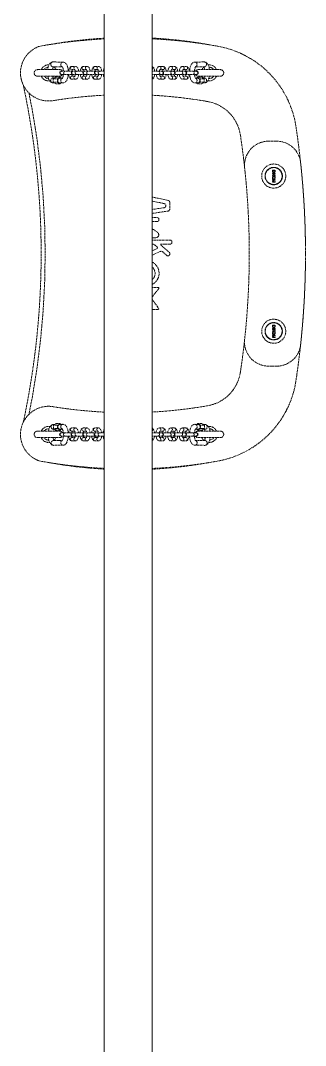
# Model space of a CAD drawing. Header units: millimetres. Extents: x -4972 to 3553, y -2855 to 2029.
# Drawn here: x -181 to 173, y -164 to 1112 of the extents above; entities that cross this region are included whole.
import ezdxf

# ---------------------------------------------------------------- set-up
doc = ezdxf.new("R2010")
doc.units = ezdxf.units.MM
doc.linetypes.add('HIDDEN', pattern=[1.905, 1.27, -0.635])
doc.layers.add('DIKOM_ОБЪЕКТ', color=7, linetype='Continuous')

msp = doc.modelspace()

# ---------------------------------------------------------------- linework, layer by layer
at = {"layer": 'DIKOM_ОБЪЕКТ', "color": 7, "linetype": 'HIDDEN', "lineweight": 15}
for p, q in [((-77.468, 1531.953), (-77.468, -1188)), ((-77.468, -1188), (-77.468, 1531.953)), ((-17.468, -1188), (-17.468, 1531.953)), ((-17.468, 1531.953), (-17.468, -1188)), ((-128.577, 1060.405), (-141.077, 1060.573)), ((47.404, 1060.573), (35.494, 1060.405)), ((-132.493, 1050.977), (-160.493, 1050.977)), ((-141.158, 1054.573), (-129.31, 1054.415)), ((-130.192, 1048.977), (-130.592, 1048.977)), ((-125.884, 1048.977), (-130.192, 1048.977)), ((-116.233, 1048.977), (-125.884, 1048.977)), ((-113.105, 1054.977), (-117.412, 1054.977)), ((-117.412, 1050.977), (-113.648, 1050.977)), ((-115.833, 1048.977), (-116.233, 1048.977)), ((-111.525, 1048.977), (-115.833, 1048.977)), ((-101.874, 1048.977), (-111.525, 1048.977)), ((-98.745, 1054.977), (-103.053, 1054.977)), ((-103.053, 1050.977), (-99.289, 1050.977)), ((-101.474, 1048.977), (-101.874, 1048.977)), ((-97.166, 1048.977), (-101.474, 1048.977)), ((-87.514, 1048.977), (-97.166, 1048.977)), ((-84.386, 1054.977), (-88.694, 1054.977)), ((-88.694, 1050.977), (-84.929, 1050.977)), ((-87.115, 1048.977), (-87.514, 1048.977)), ((-82.807, 1048.977), (-87.115, 1048.977)), ((-77.468, 1048.977), (-82.807, 1048.977)), ((-9.981, 1048.977), (-17.468, 1048.977)), ((-5.673, 1048.977), (-9.981, 1048.977)), ((-4.093, 1054.977), (-8.401, 1054.977)), ((-7.854, 1050.977), (-4.093, 1050.977)), ((-5.273, 1048.977), (-5.673, 1048.977)), ((4.379, 1048.977), (-5.273, 1048.977)), ((8.686, 1048.977), (4.379, 1048.977)), ((10.266, 1054.977), (5.958, 1054.977)), ((6.505, 1050.977), (10.266, 1050.977)), ((9.086, 1048.977), (8.686, 1048.977)), ((18.738, 1048.977), (9.086, 1048.977)), ((23.046, 1048.977), (18.738, 1048.977)), ((24.625, 1054.977), (20.317, 1054.977)), ((20.864, 1050.977), (24.625, 1050.977)), ((23.445, 1048.977), (23.046, 1048.977)), ((33.097, 1048.977), (23.445, 1048.977)), ((37.405, 1048.977), (33.097, 1048.977)), ((36.32, 1054.416), (47.488, 1054.573)), ((37.805, 1048.977), (37.405, 1048.977)), ((67.507, 1050.977), (39.507, 1050.977)), ((-160.493, 1042.977), (-132.493, 1042.977)), ((-141.223, 1042.505), (-140.781, 1042.977)), ((-141.2, 1034.574), (-139.177, 1034.546)), ((-139.095, 1040.546), (-141.12, 1040.573)), ((-140.721, 1039.538), (-140.73, 1035.512)), ((-135.583, 1035.443), (-140.73, 1035.512)), ((-140.73, 1035.512), (-137.492, 1033.498)), ((-137.475, 1041.55), (-140.721, 1039.538)), ((-135.574, 1039.469), (-140.721, 1039.538)), ((-132.345, 1033.429), (-137.492, 1033.498)), ((-137.475, 1041.55), (-132.328, 1041.481)), ((-135.574, 1039.469), (-135.583, 1035.443)), ((-135.583, 1035.443), (-132.345, 1033.429)), ((-132.328, 1041.481), (-135.574, 1039.469)), ((-132.377, 1034.455), (-128.7, 1034.406)), ((-132.345, 1033.429), (-130.725, 1034.433)), ((-130.643, 1040.433), (-132.328, 1041.481)), ((-129.306, 1040.415), (-132.296, 1040.455)), ((-130.592, 1044.977), (-130.192, 1044.977)), ((-130.192, 1044.977), (-125.884, 1044.977)), ((-125.884, 1044.977), (-116.233, 1044.977)), ((-113.651, 1042.977), (-117.412, 1042.977)), ((-117.412, 1038.977), (-113.105, 1038.977)), ((-116.233, 1044.977), (-115.833, 1044.977)), ((-115.833, 1044.977), (-111.525, 1044.977)), ((-111.525, 1044.977), (-101.874, 1044.977)), ((-99.292, 1042.977), (-103.053, 1042.977)), ((-103.053, 1038.977), (-98.745, 1038.977)), ((-101.874, 1044.977), (-101.474, 1044.977)), ((-101.474, 1044.977), (-97.166, 1044.977)), ((-97.166, 1044.977), (-87.514, 1044.977)), ((-84.933, 1042.977), (-88.694, 1042.977)), ((-88.694, 1038.977), (-84.386, 1038.977)), ((-87.514, 1044.977), (-87.115, 1044.977)), ((-87.115, 1044.977), (-82.807, 1044.977)), ((-82.807, 1044.977), (-77.468, 1044.977)), ((-17.468, 1044.977), (-9.981, 1044.977)), ((-9.981, 1044.977), (-5.673, 1044.977)), ((-8.401, 1038.977), (-4.093, 1038.977)), ((-4.093, 1042.977), (-7.858, 1042.977)), ((-5.673, 1044.977), (-5.273, 1044.977)), ((-5.273, 1044.977), (4.379, 1044.977)), ((-4.093, 1042.977), (-4.034, 1042.976)), ((4.379, 1044.977), (8.686, 1044.977)), ((5.958, 1038.977), (10.266, 1038.977)), ((10.266, 1042.977), (6.501, 1042.977)), ((8.686, 1044.977), (9.086, 1044.977)), ((9.086, 1044.977), (18.738, 1044.977)), ((10.266, 1042.977), (10.325, 1042.976)), ((18.738, 1044.977), (23.046, 1044.977)), ((20.317, 1038.977), (24.625, 1038.977)), ((24.625, 1042.977), (20.86, 1042.977)), ((23.046, 1044.977), (23.445, 1044.977)), ((23.445, 1044.977), (33.097, 1044.977)), ((24.625, 1042.977), (24.685, 1042.976)), ((33.097, 1044.977), (37.405, 1044.977)), ((35.607, 1034.406), (39.109, 1034.455)), ((39.025, 1040.455), (36.302, 1040.416)), ((39.062, 1041.481), (37.36, 1040.431)), ((37.405, 1044.977), (37.805, 1044.977)), ((37.446, 1034.432), (39.073, 1033.429)), ((43.965, 1041.55), (39.062, 1041.481)), ((42.33, 1039.467), (39.062, 1041.481)), ((39.073, 1033.429), (42.336, 1035.441)), ((39.073, 1033.429), (43.977, 1033.498)), ((39.507, 1042.977), (67.507, 1042.977)), ((42.33, 1039.467), (47.234, 1039.536)), ((42.336, 1035.441), (42.33, 1039.467)), ((42.336, 1035.441), (47.239, 1035.51)), ((47.234, 1039.536), (43.965, 1041.55)), ((43.977, 1033.498), (47.239, 1035.51)), ((47.432, 1040.573), (45.592, 1040.547)), ((45.679, 1034.548), (47.516, 1034.574)), ((47.239, 1035.51), (47.234, 1039.536)), ((52.925, 1040.069), (53.507, 1039.977)), ((137.453, 961.948), (127.413, 961.948)), ((132.166, 926.076), (135.666, 926.076)), ((132.166, 924.81), (132.166, 926.076)), ((132.166, 922.031), (132.166, 922.486)), ((132.166, 922.486), (135.666, 922.486)), ((135.666, 922.031), (132.166, 922.031)), ((132.166, 920.758), (132.166, 921.213)), ((132.166, 921.213), (135.666, 921.213)), ((133.394, 920.758), (132.166, 920.758)), ((132.166, 918.292), (132.166, 918.906)), ((132.576, 924.854), (132.576, 925.622)), ((132.576, 925.622), (135.257, 925.622)), ((135.666, 920.758), (133.992, 920.758)), ((135.257, 925.622), (135.257, 924.869)), ((135.666, 926.076), (135.666, 924.862)), ((135.666, 922.486), (135.666, 922.031)), ((135.666, 921.213), (135.666, 920.758)), ((135.666, 918.966), (135.666, 918.327)), ((132.166, 914.122), (135.666, 914.122)), ((132.166, 913.667), (132.166, 914.122)), ((135.142, 913.667), (132.166, 913.667)), ((132.166, 912.677), (135.142, 913.653)), ((132.166, 912.219), (132.166, 912.677)), ((135.093, 911.222), (132.166, 912.219)), ((132.166, 911.213), (135.093, 911.213)), ((132.166, 910.758), (132.166, 911.213)), ((135.666, 910.758), (132.166, 910.758)), ((132.672, 912.427), (132.672, 912.417)), ((135.666, 913.414), (133.19, 912.587)), ((133.232, 912.23), (135.666, 911.389)), ((135.093, 911.213), (135.093, 911.222)), ((135.142, 913.653), (135.142, 913.667)), ((135.666, 914.122), (135.666, 913.414)), ((135.666, 911.389), (135.666, 910.758)), ((-17.468, 892.405), (2.399, 888.2)), ((-2.522, 884.275), (-17.468, 887.397)), ((4.318, 885.795), (4.318, 877.321)), ((-17.468, 876.974), (-2.542, 879.164)), ((2.379, 875.02), (-17.468, 872.034)), ((-17.468, 866.803), (-11.151, 866.803)), ((-11.151, 861.882), (-17.468, 861.882)), ((-9.183, 864.834), (-9.183, 863.85)), ((-17.468, 852.912), (-11.063, 848.621)), ((-9.426, 845.557), (-9.426, 844.613)), ((-13.346, 841.807), (-17.468, 841.807)), ((-17.468, 838.74), (4.986, 838.74)), ((-11.508, 830.273), (-14.125, 832.531)), ((-6.598, 832.531), (3.954, 823.339)), ((4.986, 833.818), (-6.118, 833.818)), ((6.953, 836.772), (6.953, 835.787)), ((-17.468, 825.42), (-11.795, 828.136)), ((-7.732, 824.628), (-17.468, 819.966)), ((0.739, 819.616), (-4.465, 824.19)), ((4.156, 820.561), (3.514, 819.816)), ((-17.468, 779.982), (-10.09, 779.982)), ((-9.345, 778.441), (-17.468, 768.23)), ((-17.468, 764.884), (-9.544, 754.014)), ((-10.351, 752.423), (-17.468, 752.423)), ((132.166, 732.895), (135.666, 732.895)), ((132.166, 731.628), (132.166, 732.895)), ((132.166, 728.85), (132.166, 729.304)), ((132.166, 729.304), (135.666, 729.304)), ((135.666, 728.85), (132.166, 728.85)), ((132.166, 727.577), (132.166, 728.032)), ((132.166, 728.032), (135.666, 728.032)), ((133.394, 727.577), (132.166, 727.577)), ((132.576, 731.673), (132.576, 732.441)), ((132.576, 732.441), (135.257, 732.441)), ((135.666, 727.577), (133.992, 727.577)), ((135.257, 732.441), (135.257, 731.688)), ((135.666, 732.895), (135.666, 731.681)), ((135.666, 729.304), (135.666, 728.85)), ((135.666, 728.032), (135.666, 727.577)), ((132.166, 725.111), (132.166, 725.725)), ((132.166, 720.941), (135.666, 720.941)), ((132.166, 720.486), (132.166, 720.941)), ((135.142, 720.486), (132.166, 720.486)), ((132.166, 719.496), (135.142, 720.472)), ((132.166, 719.037), (132.166, 719.496)), ((135.093, 718.041), (132.166, 719.037)), ((132.166, 718.032), (135.093, 718.032)), ((132.166, 717.577), (132.166, 718.032)), ((135.666, 717.577), (132.166, 717.577)), ((132.672, 719.245), (132.672, 719.236)), ((135.666, 720.233), (133.19, 719.405)), ((133.232, 719.049), (135.666, 718.208)), ((135.093, 718.032), (135.093, 718.041)), ((135.142, 720.472), (135.142, 720.486)), ((135.666, 725.785), (135.666, 725.145)), ((135.666, 720.941), (135.666, 720.233)), ((135.666, 718.208), (135.666, 717.577)), ((127.413, 682.005), (137.453, 682.005)), ((-132.493, 600.977), (-160.493, 600.977)), ((-138.665, 609.405), (-140.503, 609.38)), ((-140.418, 603.38), (-138.579, 603.406)), ((-136.963, 610.455), (-140.226, 608.443)), ((-135.322, 608.512), (-140.226, 608.443)), ((-140.226, 608.443), (-140.22, 604.418)), ((-135.317, 604.486), (-140.22, 604.418)), ((-140.22, 604.418), (-136.952, 602.403)), ((-132.06, 610.524), (-136.963, 610.455)), ((-136.952, 602.403), (-132.048, 602.472)), ((-132.06, 610.524), (-135.322, 608.512)), ((-135.322, 608.512), (-135.317, 604.486)), ((-135.317, 604.486), (-132.048, 602.472)), ((-128.593, 609.547), (-132.096, 609.498)), ((-130.433, 609.521), (-132.06, 610.524)), ((-132.048, 602.472), (-130.346, 603.522)), ((-132.012, 603.498), (-129.289, 603.537)), ((-117.612, 600.977), (-117.671, 600.978)), ((-113.304, 604.977), (-117.612, 604.977)), ((-117.612, 600.977), (-113.847, 600.977)), ((-103.253, 600.977), (-103.312, 600.978)), ((-98.945, 604.977), (-103.253, 604.977)), ((-103.253, 600.977), (-99.488, 600.977)), ((-88.893, 600.977), (-88.953, 600.978)), ((-84.586, 604.977), (-88.893, 604.977)), ((-88.893, 600.977), (-85.129, 600.977)), ((-4.293, 604.977), (-8.6, 604.977)), ((-8.054, 600.977), (-4.293, 600.977)), ((10.066, 604.977), (5.759, 604.977)), ((6.305, 600.977), (10.066, 600.977)), ((24.426, 604.977), (20.118, 604.977)), ((20.664, 600.977), (24.426, 600.977)), ((39.39, 609.498), (35.714, 609.547)), ((36.32, 603.538), (39.31, 603.498)), ((37.656, 603.52), (39.341, 602.472)), ((39.358, 610.524), (37.738, 609.52)), ((39.341, 602.472), (42.588, 604.484)), ((44.488, 602.403), (39.341, 602.472)), ((42.596, 608.51), (39.358, 610.524)), ((39.358, 610.524), (44.505, 610.455)), ((67.507, 600.977), (39.507, 600.977)), ((42.588, 604.484), (42.596, 608.51)), ((42.588, 604.484), (47.735, 604.415)), ((42.596, 608.51), (47.743, 608.441)), ((44.488, 602.403), (47.735, 604.415)), ((47.743, 608.441), (44.505, 610.455)), ((46.108, 603.407), (48.133, 603.38)), ((48.214, 609.38), (46.19, 609.407)), ((47.735, 604.415), (47.743, 608.441)), ((-160.493, 592.977), (-132.493, 592.977)), ((-146.493, 589.977), (-146.251, 590.015)), ((-129.307, 589.537), (-140.475, 589.38)), ((-130.391, 598.977), (-130.791, 598.977)), ((-130.791, 594.977), (-130.391, 594.977)), ((-126.084, 598.977), (-130.391, 598.977)), ((-130.391, 594.977), (-126.084, 594.977)), ((-116.432, 598.977), (-126.084, 598.977)), ((-126.084, 594.977), (-116.432, 594.977)), ((-113.851, 592.977), (-117.612, 592.977)), ((-117.612, 588.977), (-113.304, 588.977)), ((-116.032, 598.977), (-116.432, 598.977)), ((-116.432, 594.977), (-116.032, 594.977)), ((-111.724, 598.977), (-116.032, 598.977)), ((-116.032, 594.977), (-111.724, 594.977)), ((-102.073, 598.977), (-111.724, 598.977)), ((-111.724, 594.977), (-102.073, 594.977)), ((-99.491, 592.977), (-103.253, 592.977)), ((-103.253, 588.977), (-98.945, 588.977)), ((-101.673, 598.977), (-102.073, 598.977)), ((-102.073, 594.977), (-101.673, 594.977)), ((-97.365, 598.977), (-101.673, 598.977)), ((-101.673, 594.977), (-97.365, 594.977)), ((-87.714, 598.977), (-97.365, 598.977)), ((-97.365, 594.977), (-87.714, 594.977)), ((-85.132, 592.977), (-88.893, 592.977)), ((-88.893, 588.977), (-84.586, 588.977)), ((-87.314, 598.977), (-87.714, 598.977)), ((-87.714, 594.977), (-87.314, 594.977)), ((-83.006, 598.977), (-87.314, 598.977)), ((-87.314, 594.977), (-83.006, 594.977)), ((-77.468, 598.977), (-83.006, 598.977)), ((-83.006, 594.977), (-77.468, 594.977)), ((-10.18, 598.977), (-17.468, 598.977)), ((-17.468, 594.977), (-10.18, 594.977)), ((-5.872, 598.977), (-10.18, 598.977)), ((-10.18, 594.977), (-5.872, 594.977)), ((-8.6, 588.977), (-4.293, 588.977)), ((-4.293, 592.977), (-8.057, 592.977)), ((-5.472, 598.977), (-5.872, 598.977)), ((-5.872, 594.977), (-5.472, 594.977)), ((4.179, 598.977), (-5.472, 598.977)), ((-5.472, 594.977), (4.179, 594.977)), ((8.487, 598.977), (4.179, 598.977)), ((4.179, 594.977), (8.487, 594.977)), ((5.759, 588.977), (10.066, 588.977)), ((10.066, 592.977), (6.302, 592.977)), ((8.887, 598.977), (8.487, 598.977)), ((8.487, 594.977), (8.887, 594.977)), ((18.538, 598.977), (8.887, 598.977)), ((8.887, 594.977), (18.538, 594.977)), ((22.846, 598.977), (18.538, 598.977)), ((18.538, 594.977), (22.846, 594.977)), ((20.118, 588.977), (24.426, 588.977)), ((24.426, 592.977), (20.661, 592.977)), ((23.246, 598.977), (22.846, 598.977)), ((22.846, 594.977), (23.246, 594.977)), ((32.898, 598.977), (23.246, 598.977)), ((23.246, 594.977), (32.898, 594.977)), ((37.205, 598.977), (32.898, 598.977)), ((32.898, 594.977), (37.205, 594.977)), ((48.171, 589.38), (36.323, 589.539)), ((37.605, 598.977), (37.205, 598.977)), ((37.205, 594.977), (37.605, 594.977)), ((39.507, 592.977), (67.507, 592.977)), ((47.794, 592.977), (48.446, 592.282)), ((-140.39, 583.38), (-128.481, 583.548)), ((35.591, 583.548), (48.09, 583.38))]:
    msp.add_line(p, q, dxfattribs=at)
at = {"layer": 'DIKOM_ОБЪЕКТ', "color": 7, "linetype": 'HIDDEN', "lineweight": 15, "flags": 128}
for points in [[(-141.077, 1060.573), (-142.161, 1060.451), (-143.204, 1060.06), (-144.116, 1059.453), (-144.93, 1058.637), (-145.678, 1057.562), (-146.364, 1056.163), (-146.936, 1054.493), (-147.357, 1052.692), (-147.612, 1050.977)], [(-122.019, 1048.977), (-122.076, 1050.017), (-122.309, 1051.901), (-122.671, 1053.694), (-123.17, 1055.371), (-123.834, 1056.92), (-124.731, 1058.332), (-125.6, 1059.24), (-126.552, 1059.884), (-127.594, 1060.28), (-128.577, 1060.405)], [(35.494, 1060.405), (34.4, 1060.246), (33.399, 1059.828), (32.53, 1059.205), (31.756, 1058.377), (31.043, 1057.286), (30.387, 1055.858), (29.85, 1054.172), (29.459, 1052.366), (29.201, 1050.481), (29.098, 1048.977)], [(53.761, 1050.977), (53.611, 1052.191), (53.258, 1053.967), (52.773, 1055.627), (52.128, 1057.16), (51.351, 1058.426), (50.516, 1059.346), (49.6, 1060.005), (48.587, 1060.422), (47.404, 1060.573)], [(-129.47, 1054.656), (-129.485, 1054.667), (-129.36, 1054.504), (-129.124, 1054.085), (-128.834, 1053.389), (-128.537, 1052.417), (-128.275, 1051.199), (-128.081, 1049.789), (-128.026, 1048.977)], [(-117.412, 1054.977), (-118.306, 1054.83), (-119.071, 1054.443), (-119.706, 1053.877), (-120.264, 1053.103), (-120.768, 1052.029), (-121.173, 1050.672), (-121.43, 1049.208), (-121.448, 1048.977)], [(-113.768, 1051.187), (-113.777, 1051.192), (-113.647, 1050.976), (-113.449, 1050.502), (-113.239, 1049.759), (-113.1, 1048.977)], [(-109.071, 1048.977), (-109.098, 1049.295), (-109.354, 1050.714), (-109.746, 1052.023), (-110.32, 1053.213), (-110.957, 1054.033), (-111.67, 1054.585), (-112.49, 1054.908), (-113.105, 1054.977)], [(-103.053, 1054.977), (-103.947, 1054.83), (-104.712, 1054.443), (-105.347, 1053.877), (-105.905, 1053.103), (-106.409, 1052.029), (-106.814, 1050.672), (-107.071, 1049.208), (-107.089, 1048.977)], [(-99.409, 1051.187), (-99.418, 1051.192), (-99.288, 1050.976), (-99.09, 1050.502), (-98.88, 1049.759), (-98.741, 1048.977)], [(-94.712, 1048.977), (-94.739, 1049.295), (-94.995, 1050.714), (-95.387, 1052.023), (-95.961, 1053.213), (-96.598, 1054.033), (-97.311, 1054.585), (-98.131, 1054.908), (-98.745, 1054.977)], [(-88.694, 1054.977), (-89.588, 1054.83), (-90.353, 1054.443), (-90.988, 1053.877), (-91.545, 1053.103), (-92.05, 1052.029), (-92.454, 1050.672), (-92.711, 1049.208), (-92.73, 1048.977)], [(-85.05, 1051.187), (-85.059, 1051.192), (-84.929, 1050.976), (-84.731, 1050.502), (-84.52, 1049.759), (-84.382, 1048.977)], [(-80.353, 1048.977), (-80.38, 1049.295), (-80.636, 1050.714), (-81.028, 1052.023), (-81.601, 1053.213), (-82.239, 1054.033), (-82.951, 1054.585), (-83.772, 1054.908), (-84.386, 1054.977)], [(-14.419, 1048.977), (-14.446, 1049.295), (-14.702, 1050.714), (-15.094, 1052.023), (-15.668, 1053.213), (-16.305, 1054.033), (-17.018, 1054.585), (-17.468, 1054.762)], [(-8.401, 1054.977), (-9.295, 1054.83), (-10.06, 1054.443), (-10.695, 1053.877), (-11.252, 1053.103), (-11.757, 1052.029), (-12.161, 1050.672), (-12.418, 1049.208), (-12.437, 1048.977)], [(-8.403, 1048.977), (-8.27, 1049.747), (-8.036, 1050.56), (-7.837, 1051.017), (-7.72, 1051.203), (-7.734, 1051.192)], [(-0.06, 1048.977), (-0.087, 1049.295), (-0.343, 1050.714), (-0.735, 1052.023), (-1.308, 1053.213), (-1.946, 1054.033), (-2.658, 1054.585), (-3.479, 1054.908), (-4.093, 1054.977)], [(5.958, 1054.977), (5.064, 1054.83), (4.3, 1054.443), (3.664, 1053.877), (3.107, 1053.103), (2.602, 1052.029), (2.198, 1050.672), (1.941, 1049.208), (1.922, 1048.977)], [(5.956, 1048.977), (6.089, 1049.747), (6.324, 1050.56), (6.522, 1051.017), (6.639, 1051.203), (6.625, 1051.192)], [(14.3, 1048.977), (14.272, 1049.295), (14.016, 1050.714), (13.624, 1052.023), (13.051, 1053.213), (12.413, 1054.033), (11.701, 1054.585), (10.88, 1054.908), (10.266, 1054.977)], [(20.317, 1054.977), (19.423, 1054.83), (18.659, 1054.443), (18.023, 1053.877), (17.466, 1053.103), (16.961, 1052.029), (16.557, 1050.672), (16.3, 1049.208), (16.281, 1048.977)], [(20.315, 1048.977), (20.449, 1049.747), (20.683, 1050.56), (20.881, 1051.017), (20.999, 1051.203), (20.985, 1051.192)], [(28.659, 1048.977), (28.631, 1049.295), (28.376, 1050.714), (27.983, 1052.023), (27.41, 1053.213), (26.772, 1054.033), (26.06, 1054.585), (25.239, 1054.908), (24.625, 1054.977)], [(35.106, 1048.977), (35.124, 1049.362), (35.293, 1050.857), (35.541, 1052.193), (35.844, 1053.298), (36.157, 1054.11), (36.388, 1054.545), (36.511, 1054.716), (36.497, 1054.705)], [(-147.448, 1042.977), (-147.107, 1041.285), (-146.607, 1039.608), (-145.944, 1038.059), (-145.047, 1036.647), (-144.177, 1035.739), (-143.226, 1035.094), (-142.184, 1034.699), (-141.2, 1034.574)], [(-128.092, 1044.977), (-128.271, 1043.651), (-128.546, 1042.372), (-128.868, 1041.339), (-129.157, 1040.67), (-129.386, 1040.278), (-129.494, 1040.142), (-129.482, 1040.15)], [(-128.7, 1034.406), (-127.617, 1034.528), (-126.573, 1034.919), (-125.662, 1035.525), (-124.848, 1036.342), (-124.1, 1037.417), (-123.414, 1038.816), (-122.842, 1040.486), (-122.421, 1042.287), (-122.14, 1044.174), (-122.078, 1044.977)], [(-121.446, 1044.977), (-121.419, 1044.659), (-121.163, 1043.239), (-120.771, 1041.93), (-120.197, 1040.74), (-119.56, 1039.921), (-118.847, 1039.368), (-118.027, 1039.045), (-117.412, 1038.977)], [(-113.103, 1044.977), (-113.236, 1044.206), (-113.47, 1043.393), (-113.669, 1042.937), (-113.786, 1042.75), (-113.772, 1042.761)], [(-113.105, 1038.977), (-112.211, 1039.123), (-111.446, 1039.51), (-110.811, 1040.076), (-110.253, 1040.85), (-109.749, 1041.924), (-109.344, 1043.282), (-109.087, 1044.745), (-109.069, 1044.977)], [(-107.087, 1044.977), (-107.059, 1044.659), (-106.804, 1043.239), (-106.412, 1041.93), (-105.838, 1040.74), (-105.2, 1039.921), (-104.488, 1039.368), (-103.668, 1039.045), (-103.053, 1038.977)], [(-98.743, 1044.977), (-98.877, 1044.206), (-99.111, 1043.393), (-99.31, 1042.937), (-99.427, 1042.75), (-99.413, 1042.761)], [(-98.745, 1038.977), (-97.852, 1039.123), (-97.087, 1039.51), (-96.451, 1040.076), (-95.894, 1040.85), (-95.389, 1041.924), (-94.985, 1043.282), (-94.728, 1044.745), (-94.709, 1044.977)], [(-92.728, 1044.977), (-92.7, 1044.659), (-92.445, 1043.239), (-92.052, 1041.93), (-91.479, 1040.74), (-90.841, 1039.921), (-90.129, 1039.368), (-89.308, 1039.045), (-88.694, 1038.977)], [(-84.384, 1044.977), (-84.518, 1044.206), (-84.752, 1043.393), (-84.95, 1042.937), (-85.068, 1042.75), (-85.054, 1042.761)], [(-84.386, 1038.977), (-83.492, 1039.123), (-82.728, 1039.51), (-82.092, 1040.076), (-81.535, 1040.85), (-81.03, 1041.924), (-80.626, 1043.282), (-80.369, 1044.745), (-80.35, 1044.977)], [(-17.468, 1039.169), (-16.794, 1039.51), (-16.158, 1040.076), (-15.601, 1040.85), (-15.096, 1041.924), (-14.692, 1043.282), (-14.435, 1044.745), (-14.416, 1044.977)], [(-12.435, 1044.977), (-12.407, 1044.659), (-12.152, 1043.239), (-11.759, 1041.93), (-11.186, 1040.74), (-10.548, 1039.921), (-9.836, 1039.368), (-9.015, 1039.045), (-8.401, 1038.977)], [(-7.737, 1042.767), (-7.728, 1042.761), (-7.858, 1042.978), (-8.056, 1043.451), (-8.267, 1044.194), (-8.406, 1044.977)], [(-4.093, 1038.977), (-3.199, 1039.123), (-2.435, 1039.51), (-1.799, 1040.076), (-1.242, 1040.85), (-0.737, 1041.924), (-0.333, 1043.282), (-0.076, 1044.745), (-0.057, 1044.977)], [(1.924, 1044.977), (1.952, 1044.659), (2.208, 1043.239), (2.6, 1041.93), (3.173, 1040.74), (3.811, 1039.921), (4.523, 1039.368), (5.344, 1039.045), (5.958, 1038.977)], [(6.622, 1042.767), (6.631, 1042.761), (6.501, 1042.978), (6.303, 1043.451), (6.092, 1044.194), (5.953, 1044.977)], [(10.266, 1038.977), (11.16, 1039.123), (11.924, 1039.51), (12.56, 1040.076), (13.117, 1040.85), (13.622, 1041.924), (14.026, 1043.282), (14.283, 1044.745), (14.302, 1044.977)], [(16.284, 1044.977), (16.311, 1044.659), (16.567, 1043.239), (16.959, 1041.93), (17.532, 1040.74), (18.17, 1039.921), (18.882, 1039.368), (19.703, 1039.045), (20.317, 1038.977)], [(20.981, 1042.767), (20.99, 1042.761), (20.86, 1042.978), (20.662, 1043.451), (20.451, 1044.194), (20.313, 1044.977)], [(24.625, 1038.977), (25.519, 1039.123), (26.284, 1039.51), (26.919, 1040.076), (27.476, 1040.85), (27.981, 1041.924), (28.385, 1043.282), (28.642, 1044.745), (28.661, 1044.977)], [(29.15, 1044.977), (29.168, 1044.659), (29.399, 1042.788), (29.752, 1041.012), (30.237, 1039.352), (30.883, 1037.819), (31.659, 1036.553), (32.494, 1035.633), (33.41, 1034.974), (34.423, 1034.557), (35.607, 1034.406)], [(47.516, 1034.574), (48.611, 1034.733), (49.612, 1035.151), (50.481, 1035.774), (51.254, 1036.601), (51.968, 1037.693), (52.623, 1039.121), (53.161, 1040.807), (53.551, 1042.613), (53.601, 1042.977)], [(-171.051, 621.821), (-166.702, 643.716), (-160.995, 678.96), (-156.535, 714.458), (-153.333, 750.195), (-151.409, 786.051), (-150.767, 821.977), (-151.409, 857.902), (-153.334, 893.759), (-156.535, 929.495), (-160.995, 964.993), (-166.702, 1000.237), (-171.049, 1022.123)], [(133.936, 923.167), (133.061, 923.318), (132.669, 923.534), (132.419, 923.794), (132.263, 924.118), (132.166, 924.81)], [(132.166, 918.906), (132.439, 919.098), (133.528, 919.868), (133.948, 920.165)], [(132.166, 918.292), (132.433, 918.488), (132.541, 918.567), (132.744, 918.716), (133.555, 919.311), (134.262, 919.829)], [(133.946, 923.622), (133.295, 923.704), (132.993, 923.842), (132.789, 924.021), (132.634, 924.313), (132.578, 924.743), (132.576, 924.854)], [(133.948, 920.165), (133.729, 920.4), (133.394, 920.758)], [(133.992, 920.758), (134.292, 920.437), (135.494, 919.151), (135.666, 918.966)], [(134.262, 919.829), (134.446, 919.632), (135.18, 918.847), (135.441, 918.567), (135.666, 918.327)], [(-11.151, 866.803), (-10.332, 866.692), (-9.884, 866.471), (-9.536, 866.108), (-9.404, 865.867)], [(-9.183, 863.85), (-9.294, 863.031), (-9.514, 862.583), (-9.877, 862.235), (-10.118, 862.103)], [(-9.426, 844.613), (-9.731, 843.646), (-10.362, 842.848), (-11.386, 842.214), (-13.079, 841.816), (-13.346, 841.807)], [(-6.118, 833.818), (-6.634, 833.76), (-6.824, 833.69), (-6.989, 833.57), (-7.061, 833.463), (-7.093, 833.337), (-7.077, 833.181), (-6.977, 832.955), (-6.646, 832.574), (-6.598, 832.531)], [(4.986, 838.74), (5.804, 838.629), (6.252, 838.409), (6.6, 838.047), (6.732, 837.805)], [(6.953, 835.787), (6.842, 834.967), (6.622, 834.519), (6.259, 834.171), (6.019, 834.04)], [(-10.09, 779.982), (-9.475, 779.882), (-9.258, 779.765), (-9.088, 779.582), (-9.009, 779.374), (-9.002, 779.171), (-9.092, 778.849), (-9.345, 778.441)], [(-9.544, 754.014), (-9.265, 753.465), (-9.229, 753.198), (-9.283, 752.932), (-9.415, 752.731), (-9.59, 752.594), (-9.937, 752.464), (-10.351, 752.423)], [(133.936, 729.986), (133.061, 730.137), (132.669, 730.353), (132.419, 730.613), (132.263, 730.937), (132.166, 731.628)], [(133.946, 730.441), (133.295, 730.522), (132.993, 730.661), (132.789, 730.839), (132.634, 731.131), (132.578, 731.562), (132.576, 731.673)], [(133.948, 726.984), (133.729, 727.218), (133.394, 727.577)], [(133.992, 727.577), (134.292, 727.256), (135.494, 725.97), (135.666, 725.785)], [(132.166, 725.725), (132.439, 725.917), (133.528, 726.687), (133.948, 726.984)], [(132.166, 725.111), (132.433, 725.307), (132.541, 725.386), (132.744, 725.535), (133.555, 726.129), (134.262, 726.647)], [(134.262, 726.647), (134.446, 726.451), (135.18, 725.665), (135.441, 725.386), (135.666, 725.145)], [(-140.503, 609.38), (-141.597, 609.22), (-142.598, 608.802), (-143.467, 608.179), (-144.241, 607.352), (-144.954, 606.26), (-145.61, 604.832), (-146.147, 603.146), (-146.538, 601.341), (-146.599, 600.897)], [(-122.137, 598.977), (-122.155, 599.294), (-122.386, 601.165), (-122.739, 602.941), (-123.224, 604.601), (-123.869, 606.135), (-124.646, 607.4), (-125.481, 608.321), (-126.397, 608.979), (-127.41, 609.396), (-128.593, 609.547)], [(-117.612, 604.977), (-118.506, 604.83), (-119.27, 604.443), (-119.906, 603.877), (-120.463, 603.103), (-120.968, 602.029), (-121.372, 600.672), (-121.629, 599.208), (-121.648, 598.977)], [(-113.968, 601.187), (-113.977, 601.192), (-113.847, 600.976), (-113.649, 600.502), (-113.438, 599.759), (-113.299, 598.977)], [(-109.27, 598.977), (-109.298, 599.295), (-109.553, 600.714), (-109.946, 602.023), (-110.519, 603.213), (-111.157, 604.033), (-111.869, 604.585), (-112.69, 604.908), (-113.304, 604.977)], [(-103.253, 604.977), (-104.146, 604.83), (-104.911, 604.443), (-105.547, 603.877), (-106.104, 603.103), (-106.609, 602.029), (-107.013, 600.672), (-107.27, 599.208), (-107.289, 598.977)], [(-99.609, 601.187), (-99.618, 601.192), (-99.487, 600.976), (-99.289, 600.502), (-99.079, 599.759), (-98.94, 598.977)], [(-94.911, 598.977), (-94.939, 599.295), (-95.194, 600.714), (-95.586, 602.023), (-96.16, 603.213), (-96.798, 604.033), (-97.51, 604.585), (-98.33, 604.908), (-98.945, 604.977)], [(-88.893, 604.977), (-89.787, 604.83), (-90.552, 604.443), (-91.187, 603.877), (-91.745, 603.103), (-92.25, 602.029), (-92.654, 600.672), (-92.911, 599.208), (-92.93, 598.977)], [(-85.249, 601.187), (-85.258, 601.192), (-85.128, 600.976), (-84.93, 600.502), (-84.72, 599.759), (-84.581, 598.977)], [(-80.552, 598.977), (-80.579, 599.295), (-80.835, 600.714), (-81.227, 602.023), (-81.801, 603.213), (-82.438, 604.033), (-83.151, 604.585), (-83.971, 604.908), (-84.586, 604.977)], [(-14.618, 598.977), (-14.646, 599.295), (-14.901, 600.714), (-15.293, 602.023), (-15.867, 603.213), (-16.505, 604.033), (-17.217, 604.585), (-17.468, 604.684)], [(-8.6, 604.977), (-9.494, 604.83), (-10.259, 604.443), (-10.894, 603.877), (-11.452, 603.103), (-11.957, 602.029), (-12.361, 600.672), (-12.618, 599.208), (-12.637, 598.977)], [(-8.602, 598.977), (-8.469, 599.747), (-8.235, 600.56), (-8.036, 601.017), (-7.919, 601.203), (-7.933, 601.192)], [(-0.259, 598.977), (-0.286, 599.295), (-0.542, 600.714), (-0.934, 602.023), (-1.508, 603.213), (-2.145, 604.033), (-2.858, 604.585), (-3.678, 604.908), (-4.293, 604.977)], [(5.759, 604.977), (4.865, 604.83), (4.1, 604.443), (3.465, 603.877), (2.907, 603.103), (2.403, 602.029), (1.998, 600.672), (1.741, 599.208), (1.723, 598.977)], [(5.757, 598.977), (5.89, 599.747), (6.124, 600.56), (6.323, 601.017), (6.44, 601.203), (6.426, 601.192)], [(14.1, 598.977), (14.073, 599.295), (13.817, 600.714), (13.425, 602.023), (12.851, 603.213), (12.214, 604.033), (11.501, 604.585), (10.681, 604.908), (10.066, 604.977)], [(20.118, 604.977), (19.224, 604.83), (18.459, 604.443), (17.824, 603.877), (17.267, 603.103), (16.762, 602.029), (16.357, 600.672), (16.101, 599.208), (16.082, 598.977)], [(20.116, 598.977), (20.249, 599.747), (20.483, 600.56), (20.682, 601.017), (20.799, 601.203), (20.785, 601.192)], [(28.459, 598.977), (28.432, 599.295), (28.176, 600.714), (27.784, 602.023), (27.211, 603.213), (26.573, 604.033), (25.861, 604.585), (25.04, 604.908), (24.426, 604.977)], [(35.714, 609.547), (34.63, 609.425), (33.587, 609.034), (32.675, 608.428), (31.861, 607.611), (31.113, 606.536), (30.427, 605.137), (29.855, 603.468), (29.434, 601.666), (29.153, 599.779), (29.091, 598.977)], [(35.105, 598.977), (35.284, 600.302), (35.559, 601.581), (35.882, 602.614), (36.17, 603.283), (36.399, 603.675), (36.507, 603.812), (36.495, 603.803)], [(54.461, 600.977), (54.12, 602.669), (53.621, 604.346), (52.957, 605.895), (52.06, 607.306), (51.191, 608.214), (50.239, 608.859), (49.197, 609.254), (48.214, 609.38)], [(-146.748, 592.977), (-146.598, 591.762), (-146.245, 589.986), (-145.76, 588.327), (-145.114, 586.793), (-144.338, 585.528), (-143.503, 584.607), (-142.587, 583.948), (-141.574, 583.531), (-140.39, 583.38)], [(-128.093, 594.977), (-128.111, 594.591), (-128.279, 593.096), (-128.528, 591.761), (-128.831, 590.655), (-129.144, 589.844), (-129.375, 589.409), (-129.498, 589.238), (-129.484, 589.249)], [(-128.481, 583.548), (-127.386, 583.707), (-126.385, 584.125), (-125.516, 584.748), (-124.743, 585.576), (-124.029, 586.667), (-123.374, 588.095), (-122.836, 589.781), (-122.446, 591.587), (-122.188, 593.472), (-122.085, 594.977)], [(-121.646, 594.977), (-121.618, 594.659), (-121.362, 593.239), (-120.97, 591.93), (-120.397, 590.74), (-119.759, 589.921), (-119.047, 589.368), (-118.226, 589.045), (-117.612, 588.977)], [(-113.302, 594.977), (-113.435, 594.206), (-113.669, 593.393), (-113.868, 592.936), (-113.985, 592.75), (-113.971, 592.761)], [(-113.304, 588.977), (-112.41, 589.124), (-111.645, 589.51), (-111.01, 590.076), (-110.453, 590.85), (-109.948, 591.924), (-109.544, 593.282), (-109.287, 594.745), (-109.268, 594.977)], [(-107.286, 594.977), (-107.259, 594.659), (-107.003, 593.239), (-106.611, 591.93), (-106.038, 590.74), (-105.4, 589.921), (-104.688, 589.368), (-103.867, 589.045), (-103.253, 588.977)], [(-98.943, 594.977), (-99.076, 594.206), (-99.31, 593.393), (-99.509, 592.936), (-99.626, 592.75), (-99.612, 592.761)], [(-98.945, 588.977), (-98.051, 589.124), (-97.286, 589.51), (-96.651, 590.076), (-96.093, 590.85), (-95.589, 591.924), (-95.184, 593.282), (-94.927, 594.745), (-94.909, 594.977)], [(-92.927, 594.977), (-92.9, 594.659), (-92.644, 593.239), (-92.252, 591.93), (-91.678, 590.74), (-91.041, 589.921), (-90.328, 589.368), (-89.508, 589.045), (-88.893, 588.977)], [(-84.584, 594.977), (-84.717, 594.206), (-84.951, 593.393), (-85.15, 592.936), (-85.267, 592.75), (-85.253, 592.761)], [(-84.586, 588.977), (-83.692, 589.124), (-82.927, 589.51), (-82.292, 590.076), (-81.734, 590.85), (-81.23, 591.924), (-80.825, 593.282), (-80.568, 594.745), (-80.55, 594.977)], [(-17.468, 589.27), (-16.993, 589.51), (-16.358, 590.076), (-15.8, 590.85), (-15.296, 591.924), (-14.891, 593.282), (-14.634, 594.745), (-14.616, 594.977)], [(-12.634, 594.977), (-12.607, 594.659), (-12.351, 593.239), (-11.959, 591.93), (-11.385, 590.74), (-10.748, 589.921), (-10.035, 589.368), (-9.215, 589.045), (-8.6, 588.977)], [(-7.937, 592.766), (-7.928, 592.761), (-8.058, 592.978), (-8.256, 593.451), (-8.466, 594.194), (-8.605, 594.977)], [(-4.293, 588.977), (-3.399, 589.124), (-2.634, 589.51), (-1.999, 590.076), (-1.441, 590.85), (-0.937, 591.924), (-0.532, 593.282), (-0.275, 594.745), (-0.257, 594.977)], [(1.725, 594.977), (1.753, 594.659), (2.008, 593.239), (2.4, 591.93), (2.974, 590.74), (3.611, 589.921), (4.324, 589.368), (5.144, 589.045), (5.759, 588.977)], [(6.423, 592.766), (6.432, 592.761), (6.301, 592.978), (6.103, 593.451), (5.893, 594.194), (5.754, 594.977)], [(10.066, 588.977), (10.96, 589.124), (11.725, 589.51), (12.36, 590.076), (12.918, 590.85), (13.423, 591.924), (13.827, 593.282), (14.084, 594.745), (14.103, 594.977)], [(16.084, 594.977), (16.112, 594.659), (16.367, 593.239), (16.759, 591.93), (17.333, 590.74), (17.971, 589.921), (18.683, 589.368), (19.504, 589.045), (20.118, 588.977)], [(20.782, 592.766), (20.791, 592.761), (20.66, 592.978), (20.462, 593.451), (20.252, 594.194), (20.113, 594.977)], [(24.426, 588.977), (25.319, 589.124), (26.084, 589.51), (26.72, 590.076), (27.277, 590.85), (27.782, 591.924), (28.186, 593.282), (28.443, 594.745), (28.462, 594.977)], [(29.032, 594.977), (29.089, 593.936), (29.322, 592.052), (29.684, 590.259), (30.184, 588.582), (30.847, 587.033), (31.744, 585.621), (32.613, 584.713), (33.565, 584.069), (34.607, 583.674), (35.591, 583.548)], [(36.483, 589.297), (36.499, 589.286), (36.374, 589.449), (36.137, 589.868), (35.847, 590.564), (35.55, 591.536), (35.288, 592.754), (35.094, 594.165), (35.039, 594.977)], [(48.09, 583.38), (49.174, 583.502), (50.218, 583.893), (51.129, 584.5), (51.943, 585.316), (52.691, 586.392), (53.377, 587.79), (53.949, 589.46), (54.37, 591.261), (54.626, 592.977)]]:
    msp.add_lwpolyline(points, dxfattribs=at)
at = {"layer": 'DIKOM_ОБЪЕКТ', "color": 7, "linetype": 'HIDDEN', "lineweight": 15}
for centre in [(133.798, 918.567), (133.798, 725.386)]:
    msp.add_circle(centre, 15, dxfattribs=at)
at = {"layer": 'DIKOM_ОБЪЕКТ', "color": 7, "linetype": 'HIDDEN', "lineweight": 15, "extrusion": (3.50016e-15, -4.69792e-17, -1)}
for centre, radius in [((-133.798, 918.567), 10.8), ((-133.798, 918.567), 10.5), ((-133.798, 725.386), 10.8), ((-133.798, 725.386), 10.5)]:
    msp.add_circle(centre, radius, dxfattribs=at)
at = {"layer": 'DIKOM_ОБЪЕКТ', "color": 7, "linetype": 'HIDDEN', "lineweight": 15}
for centre, radius, start, end in [((-46.507, 464.168), 625.848, 92.835655, 100.276485), ((-46.493, 532.135), 558.861, 93.177246, 100.319227), ((-46.493, 532.135), 558.861, 79.671704, 87.022935), ((-46.507, 464.168), 625.848, 79.876977, 87.3406), ((-146.493, 1046.977), 35, 109.465954, 281.544855), ((42.874, 962.058), 120, 9.981896, 80.105559), ((-140.993, 1057.678), 2.916, 96.868586, 182.040464), ((-128.553, 1057.573), 2.859, 97.833078, 183.33285), ((35.304, 1057.39), 3.052, 294.960899, 81.110275), ((47.231, 1057.572), 3.01, 274.904376, 85.548081), ((-160.493, 1046.977), 4, 90, 270), ((-146.493, 1046.977), 10, 87.055526, 156.502662), ((-146.493, 1046.977), 7, 95.044108, 145.150095), ((-141.004, 1057.457), 2.906, 177.688566, 262.854935), ((-132.098, 1050.11), 9.496, 152.026466, 174.763091), ((-146.493, 1046.977), 7, 34.849905, 42.961968), ((-146.493, 1046.977), 10, 23.497338, 49.295614), ((-130.592, 1046.977), 2, 90, 270), ((-132.493, 1046.977), 4, 30, 90), ((-130.037, 1046.977), 2.006, 94.729277, 265.57369), ((-128.404, 1057.344), 3.004, 178.798878, 247.593309), ((-125.732, 1046.976), 2.007, 94.347857, 265.128687), ((-117.265, 1052.976), 2.006, 94.215579, 265.201778), ((-116.233, 1046.977), 2, 90, 270), ((-115.678, 1046.977), 2.006, 94.726744, 265.573555), ((-111.942, 1048.586), 5.486, 154.16929, 175.919834), ((-112.953, 1052.971), 2.033, 99.337292, 247.411958), ((-111.373, 1046.976), 2.007, 94.346812, 265.133789), ((-102.906, 1052.976), 2.006, 94.215152, 265.199028), ((-101.874, 1046.977), 2, 90, 270), ((-101.319, 1046.977), 2.006, 94.728011, 265.573622), ((-97.583, 1048.586), 5.486, 154.169188, 175.920489), ((-98.594, 1052.971), 2.033, 99.337466, 247.411263), ((-97.014, 1046.976), 2.007, 94.347335, 265.131237), ((-88.547, 1052.976), 2.006, 94.215653, 265.199375), ((-87.514, 1046.977), 2, 90, 270), ((-86.96, 1046.977), 2.006, 94.728011, 265.573622), ((-83.224, 1048.586), 5.486, 154.169189, 175.920489), ((-84.235, 1052.971), 2.033, 99.337063, 247.411725), ((-82.655, 1046.976), 2.007, 94.347335, 265.131237), ((-67.068, 1048.001), 11.345, 156.61935, 175.065648), ((-18.671, 1052.977), 2.082, 305.296236, 54.679707), ((-10.133, 1046.977), 2.007, 274.347335, 85.131237), ((-8.572, 1052.964), 2.038, 295.84095, 80.987517), ((-5.758, 1047.038), 1.953, 358.185289, 82.925865), ((-5.727, 1046.885), 1.923, 277.101019, 2.742207), ((-5.273, 1046.977), 2, 270, 90), ((-9.933, 1048.483), 5.865, 4.824973, 25.15761), ((-4.248, 1052.977), 2.006, 274.425628, 85.255839), ((4.227, 1046.977), 2.007, 274.347335, 85.131237), ((5.787, 1052.964), 2.038, 295.84095, 80.987517), ((8.601, 1047.038), 1.953, 358.185289, 82.925865), ((8.632, 1046.885), 1.923, 277.101019, 2.742207), ((9.086, 1046.977), 2, 270, 90), ((4.428, 1048.484), 5.864, 4.821869, 25.159732), ((10.111, 1052.977), 2.006, 274.425109, 85.258179), ((18.586, 1046.977), 2.007, 274.347335, 85.131237), ((20.146, 1052.964), 2.038, 295.840848, 80.986793), ((22.96, 1047.038), 1.953, 358.18561, 82.924812), ((22.992, 1046.885), 1.923, 277.102017, 2.741928), ((23.445, 1046.977), 2, 270, 90), ((18.786, 1048.483), 5.865, 4.824333, 25.157975), ((24.47, 1052.977), 2.006, 274.425403, 85.25606), ((32.945, 1046.977), 2.007, 274.347335, 85.131237), ((39.507, 1046.977), 4, 90, 150), ((37.319, 1047.038), 1.953, 358.18561, 82.924812), ((37.351, 1046.885), 1.923, 277.102017, 2.741928), ((37.805, 1046.977), 2, 270, 90), ((53.507, 1046.977), 10, 132.222105, 156.502662), ((36.595, 1049.818), 11.18, 5.94793, 25.110482), ((53.507, 1046.977), 10, 23.497338, 97.023898), ((53.507, 1046.977), 7, 34.849905, 91.92157), ((67.507, 1046.977), 4, 270, 90), ((-146.493, 1046.977), 10, 203.497338, 276.574115), ((-146.503, 1046.917), 6.941, 214.595212, 270.078129), ((-141.095, 1037.74), 2.86, 97.818619, 183.323562), ((-141.046, 1037.457), 2.906, 177.684302, 262.860783), ((-133.309, 1044.455), 8.156, 190.442863, 208.492049), ((-146.493, 1046.977), 10, 322.341502, 336.502662), ((-132.223, 1037.339), 2.906, 177.687044, 262.863435), ((-132.212, 1037.56), 2.916, 96.880022, 182.039485), ((-132.493, 1046.977), 4, 270, 330), ((-128.408, 1037.413), 3.054, 110.995063, 260.008869), ((-117.358, 1041.068), 1.923, 97.118368, 182.735491), ((-117.327, 1040.915), 1.953, 178.180834, 262.916726), ((-111.575, 1045.469), 5.863, 184.82077, 205.160518), ((-112.934, 1040.989), 2.038, 115.841507, 260.986075), ((-102.999, 1041.068), 1.923, 97.121623, 182.735389), ((-102.968, 1040.915), 1.953, 178.180796, 262.912678), ((-97.214, 1045.47), 5.864, 184.823694, 205.158339), ((-98.574, 1040.989), 2.038, 115.840745, 260.986069), ((-88.64, 1041.068), 1.923, 97.120935, 182.735491), ((-88.609, 1040.915), 1.953, 178.180759, 262.913245), ((-82.856, 1045.469), 5.864, 184.821869, 205.159732), ((-84.215, 1040.989), 2.038, 115.840732, 260.986196), ((-67.317, 1045.892), 11.09, 184.73689, 203.540872), ((-18.668, 1040.977), 2.081, 305.225168, 54.735035), ((-8.553, 1040.983), 2.033, 279.336646, 67.409407), ((-9.567, 1045.368), 5.49, 334.176172, 355.910459), ((-4.247, 1040.979), 2.008, 274.519413, 83.91071), ((5.807, 1040.983), 2.033, 279.336646, 67.409407), ((4.792, 1045.368), 5.49, 334.176172, 355.910459), ((10.112, 1040.979), 2.008, 274.519413, 83.91071), ((20.165, 1040.983), 2.034, 279.42555, 65.70898), ((19.151, 1045.368), 5.49, 334.176223, 355.910131), ((24.471, 1040.979), 2.008, 274.519535, 83.91049), ((46.939, 1045.503), 11.778, 182.563192, 207.369822), ((35.463, 1037.3), 2.914, 276.747919, 2.065376), ((39.507, 1046.977), 4, 210, 270), ((35.4, 1037.478), 2.975, 358.592225, 69.494391), ((38.852, 1037.454), 3.01, 274.905747, 85.562079), ((53.507, 1046.977), 10, 203.497338, 219.985287), ((38.6, 1044.611), 9.053, 333.358867, 349.598227), ((47.252, 1037.569), 3.01, 275.652192, 86.570285), ((53.507, 1046.977), 10, 259.5346, 336.502662), ((53.585, 1046.786), 6.81, 269.341145, 325.984494), ((-1155.767, 821.977), 1000, 347.888946, 12.111054), ((-48.119, 440.369), 579.564, 92.902674, 99.070623), ((-48.119, 440.369), 579.564, 80.105925, 86.968406), ((42.874, 962.058), 49.999, 8.570319, 80.105261), ((-884.963, 821.872), 1058.336, 0.552281, 8.74938), ((-886.629, 821.966), 990, 6.235831, 8.570892), ((127.413, 931.948), 30, 90, 186.195573), ((137.453, 931.948), 30, 6.151033, 90), ((-884.963, 821.762), 1058.336, 0.011595, 6.151033), ((-886.63, 821.867), 990, 0.006326, 6.195573), ((134.192, 924.669), 1.523, 260.316871, 7.296636), ((134.18, 924.693), 1.096, 257.628677, 9.267472), ((133.786, 916.402), 1.677, 87.002373, 180.367912), ((133.745, 916.34), 1.636, 178.211484, 275.847736), ((133.717, 916.358), 1.206, 178.182169, 279.271373), ((133.755, 916.386), 1.241, 84.929711, 179.512231), ((120.242, 874.369), 40.027, 71.06226, 71.907518), ((130.89, 919.085), 6.894, 285.001555, 289.484912), ((134.088, 916.418), 1.224, 358.499747, 100.533826), ((134.044, 916.409), 1.676, 359.385444, 95.811618), ((134.056, 916.378), 1.672, 265.033647, 0.43988), ((134.068, 916.414), 1.257, 262.837437, 358.724712), ((-2.714, 881.183), 2.027, 274.857347, 340.796652), ((-3.297, 881.719), 2.695, 358.897393, 71.504918), ((-3.611, 881.621), 3.01, 338.466748, 0.878797), ((2.185, 886.131), 2.08, 21.029557, 84.08055), ((1.489, 885.79), 2.831, 0.109185, 22.601639), ((1.903, 877.389), 2.416, 281.358299, 358.405569), ((-11.147, 864.381), 2.499, 269.890435, 294.309611), ((-11.679, 864.839), 2.496, 359.875632, 24.315178), ((-12.796, 845.784), 3.325, 16.240123, 58.577018), ((-13.255, 845.531), 3.832, 0.38327, 17.969613), ((-17.538, 829.145), 4.674, 75.675662, 87.194747), ((-17.408, 828.854), 4.93, 48.236235, 77.859897), ((-12.174, 829.274), 1.201, 288.568515, 56.313171), ((4.991, 836.313), 2.495, 269.879714, 294.339425), ((4.456, 836.777), 2.498, 359.881023, 24.289687), ((-6.478, 821.568), 3.307, 52.445031, 112.279737), ((2.026, 821.11), 1.972, 229.252797, 319.019831), ((2.658, 821.848), 1.975, 319.319622, 49.013924), ((-886.63, 822.086), 990, 353.804427, 359.993674), ((-884.963, 822.191), 1058.336, 353.848967, 359.988405), ((-24.263, 797.533), 15.341, 296.288955, 63.711045), ((-24.263, 797.533), 10.341, 311.074572, 48.925428), ((-884.963, 822.081), 1058.336, 351.25062, 359.447719), ((134.192, 731.487), 1.523, 260.31727, 7.290945), ((134.181, 731.511), 1.096, 257.618448, 9.279362), ((-886.629, 821.987), 990, 351.429108, 353.764169), ((127.413, 712.005), 30, 173.804427, 270), ((133.786, 723.221), 1.677, 86.996628, 180.37138), ((133.745, 723.159), 1.636, 178.21227, 275.844476), ((133.717, 723.177), 1.206, 178.182169, 279.271373), ((133.755, 723.204), 1.241, 84.921215, 179.517783), ((120.242, 681.188), 40.027, 71.06226, 71.907518), ((130.877, 725.949), 6.941, 285.005502, 289.460903), ((134.089, 723.237), 1.224, 358.497623, 100.539814), ((134.044, 723.228), 1.676, 359.38075, 95.820058), ((134.056, 723.197), 1.672, 265.033647, 0.43988), ((134.068, 723.233), 1.257, 262.838234, 358.722339), ((137.453, 712.005), 30, 270, 353.848967), ((42.874, 681.896), 49.999, 279.894739, 351.429681), ((42.874, 681.896), 120, 279.894441, 350.018104), ((-146.493, 596.977), 35, 78.455145, 250.534046), ((-48.119, 1203.585), 579.564, 260.929377, 267.097326), ((-48.119, 1203.585), 579.564, 273.031594, 279.894075), ((-160.493, 596.977), 4, 90, 270), ((-146.493, 596.977), 10, 79.480014, 156.502662), ((-146.493, 596.977), 7, 85.111732, 145.150095), ((-140.238, 606.384), 3.01, 95.652289, 266.569616), ((-131.581, 599.341), 9.059, 153.444744, 169.59675), ((-146.493, 596.977), 10, 23.497338, 39.985287), ((-131.839, 606.499), 3.01, 94.904397, 265.549433), ((-132.493, 596.977), 4, 30, 90), ((-128.449, 606.653), 2.914, 96.751413, 182.062813), ((-128.387, 606.476), 2.975, 178.596349, 249.493972), ((-139.927, 598.45), 11.779, 2.563882, 27.368931), ((-117.458, 602.975), 2.008, 94.499687, 263.909103), ((-112.141, 598.586), 5.486, 154.169338, 175.918617), ((-113.152, 602.971), 2.033, 99.331588, 247.408919), ((-103.099, 602.975), 2.008, 94.501806, 263.908765), ((-97.784, 598.586), 5.485, 154.16708, 175.92187), ((-98.793, 602.971), 2.033, 99.331588, 247.408919), ((-88.74, 602.975), 2.008, 94.501561, 263.909205), ((-83.423, 598.586), 5.486, 154.169237, 175.919272), ((-84.434, 602.971), 2.033, 99.331763, 247.408223), ((-67.26, 598), 11.352, 154.274141, 175.062646), ((-18.862, 602.986), 2.077, 359.749699, 47.75413), ((-18.813, 602.944), 2.028, 311.704405, 0.925585), ((-8.772, 602.964), 2.038, 295.842507, 80.994839), ((-10.132, 598.483), 5.865, 4.824973, 25.15761), ((-4.378, 603.038), 1.953, 358.185289, 82.925865), ((-4.347, 602.885), 1.923, 277.101019, 2.742207), ((5.588, 602.964), 2.038, 295.842507, 80.994839), ((4.228, 598.484), 5.864, 4.821869, 25.159732), ((9.981, 603.038), 1.953, 358.185289, 82.925865), ((10.013, 602.885), 1.923, 277.10102, 2.742207), ((19.947, 602.964), 2.038, 295.842404, 80.994114), ((18.586, 598.483), 5.865, 4.824, 25.158032), ((24.34, 603.038), 1.953, 358.18561, 82.924812), ((24.372, 602.885), 1.923, 277.102017, 2.741928), ((35.421, 606.54), 3.054, 290.996535, 80.015041), ((39.507, 596.977), 4, 90, 150), ((39.226, 606.393), 2.916, 276.874935, 2.042253), ((39.236, 606.614), 2.906, 357.684714, 82.862651), ((53.507, 596.977), 10, 142.341502, 156.502662), ((40.321, 599.498), 8.157, 10.444155, 28.490871), ((53.507, 596.977), 7, 139.965518, 145.150095), ((48.06, 606.496), 2.906, 357.686969, 82.863033), ((48.109, 606.213), 2.859, 277.826732, 3.330931), ((53.507, 596.977), 10, 23.497338, 96.403331), ((53.507, 596.977), 7, 34.849905, 88.010255), ((67.507, 596.977), 4, 270, 90), ((-146.493, 596.977), 10, 203.497338, 277.128546), ((-146.503, 596.918), 6.941, 214.596488, 270.077739), ((-140.217, 586.381), 3.01, 94.904397, 265.549433), ((-129.586, 594.134), 11.176, 185.944136, 205.113655), ((-146.493, 596.977), 10, 312.228737, 336.502662), ((-130.791, 596.977), 2, 90, 270), ((-132.493, 596.977), 4, 270, 330), ((-130.337, 597.068), 1.923, 97.118368, 182.735491), ((-130.306, 596.915), 1.953, 178.180834, 262.916726), ((-128.291, 586.563), 3.052, 114.959448, 261.116769), ((-125.932, 596.976), 2.006, 94.346189, 265.131193), ((-117.457, 590.976), 2.006, 94.425278, 265.257857), ((-116.432, 596.977), 2, 90, 270), ((-115.978, 597.068), 1.923, 97.120898, 182.736402), ((-115.947, 596.915), 1.953, 178.179473, 262.912834), ((-111.774, 595.469), 5.863, 184.82077, 205.160518), ((-113.133, 590.989), 2.038, 115.843063, 260.993396), ((-111.572, 596.976), 2.006, 94.345144, 265.136297), ((-103.098, 590.976), 2.006, 94.425483, 265.255324), ((-102.073, 596.977), 2, 90, 270), ((-101.619, 597.068), 1.923, 97.121624, 182.735389), ((-101.588, 596.915), 1.953, 178.180796, 262.912678), ((-97.414, 595.47), 5.864, 184.823694, 205.158339), ((-98.774, 590.989), 2.038, 115.842302, 260.99339), ((-97.213, 596.976), 2.006, 94.345667, 265.133744), ((-88.739, 590.976), 2.006, 94.425483, 265.255324), ((-87.714, 596.977), 2, 90, 270), ((-87.26, 597.068), 1.923, 97.120935, 182.735491), ((-87.229, 596.915), 1.953, 178.180759, 262.913245), ((-83.055, 595.469), 5.864, 184.821869, 205.159732), ((-84.415, 590.989), 2.038, 115.842289, 260.993517), ((-82.854, 596.976), 2.006, 94.345667, 265.133744), ((-67.546, 595.887), 11.06, 184.722301, 205.940609), ((-18.882, 590.976), 2.096, 312.47523, 47.570527), ((-10.332, 596.977), 2.006, 274.345667, 85.133744), ((-8.752, 590.983), 2.033, 279.330476, 67.408781), ((-6.027, 596.976), 2.006, 274.741821, 85.574891), ((-5.472, 596.977), 2, 270, 90), ((-9.763, 595.367), 5.486, 334.169237, 355.919272), ((-4.44, 590.977), 2.006, 274.217733, 85.208585), ((4.027, 596.977), 2.006, 274.345667, 85.133744), ((5.607, 590.983), 2.033, 279.330476, 67.408781), ((8.332, 596.976), 2.006, 274.741821, 85.574891), ((8.887, 596.977), 2, 270, 90), ((4.596, 595.367), 5.486, 334.169237, 355.919272), ((9.919, 590.977), 2.006, 274.217733, 85.208585), ((18.386, 596.977), 2.006, 274.345667, 85.133744), ((19.966, 590.983), 2.033, 279.33112, 67.408502), ((22.691, 596.976), 2.006, 274.74277, 85.574857), ((23.246, 596.977), 2, 270, 90), ((18.955, 595.367), 5.486, 334.169237, 355.919272), ((24.278, 590.977), 2.006, 274.217508, 85.208813), ((32.746, 596.977), 2.006, 274.345703, 85.13269), ((39.507, 596.977), 4, 210, 270), ((35.417, 586.61), 3.004, 358.79852, 67.592675), ((37.05, 596.976), 2.006, 274.742991, 85.574631), ((37.605, 596.977), 2, 270, 90), ((53.507, 596.977), 10, 203.497338, 229.295614), ((39.112, 593.843), 9.495, 332.025454, 354.765094), ((48.017, 586.496), 2.906, 357.686635, 82.863099), ((53.507, 596.977), 10, 267.261754, 336.502662), ((53.723, 596.656), 6.614, 275.236582, 326.196811), ((35.566, 586.38), 2.859, 277.824907, 3.331005), ((48.007, 586.275), 2.916, 276.878282, 2.040043), ((-46.507, 1179.786), 625.848, 259.723515, 267.164345), ((-46.493, 1111.818), 558.861, 259.680773, 266.822754), ((-46.507, 1179.786), 625.848, 272.6594, 280.123023), ((-46.493, 1111.818), 558.861, 272.977065, 280.328296)]:
    msp.add_arc(centre, radius, start, end, dxfattribs=at)

doc.saveas('drawing.dxf')
